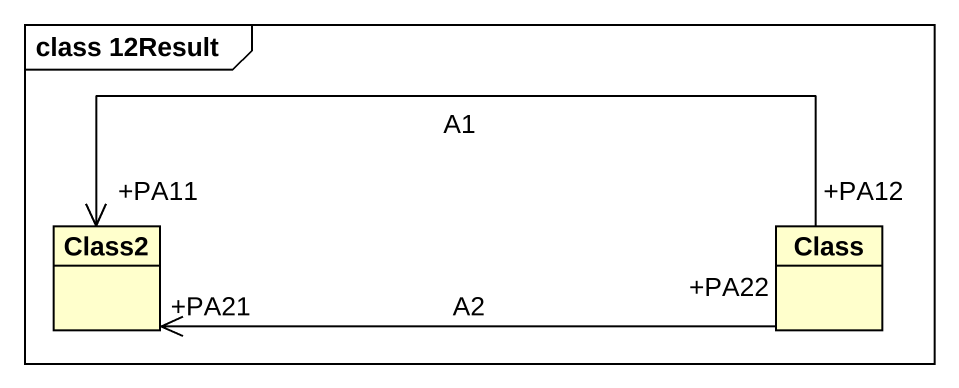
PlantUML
@startuml
mainframe class 12Result
hide circle
hide empty members
class Class2
class "Class" as Class_
Class_ "+PA12" -left-> "+PA11" Class2 : A1
Class_ "+PA22" -left-> "+PA21" Class2 : A2
@enduml
